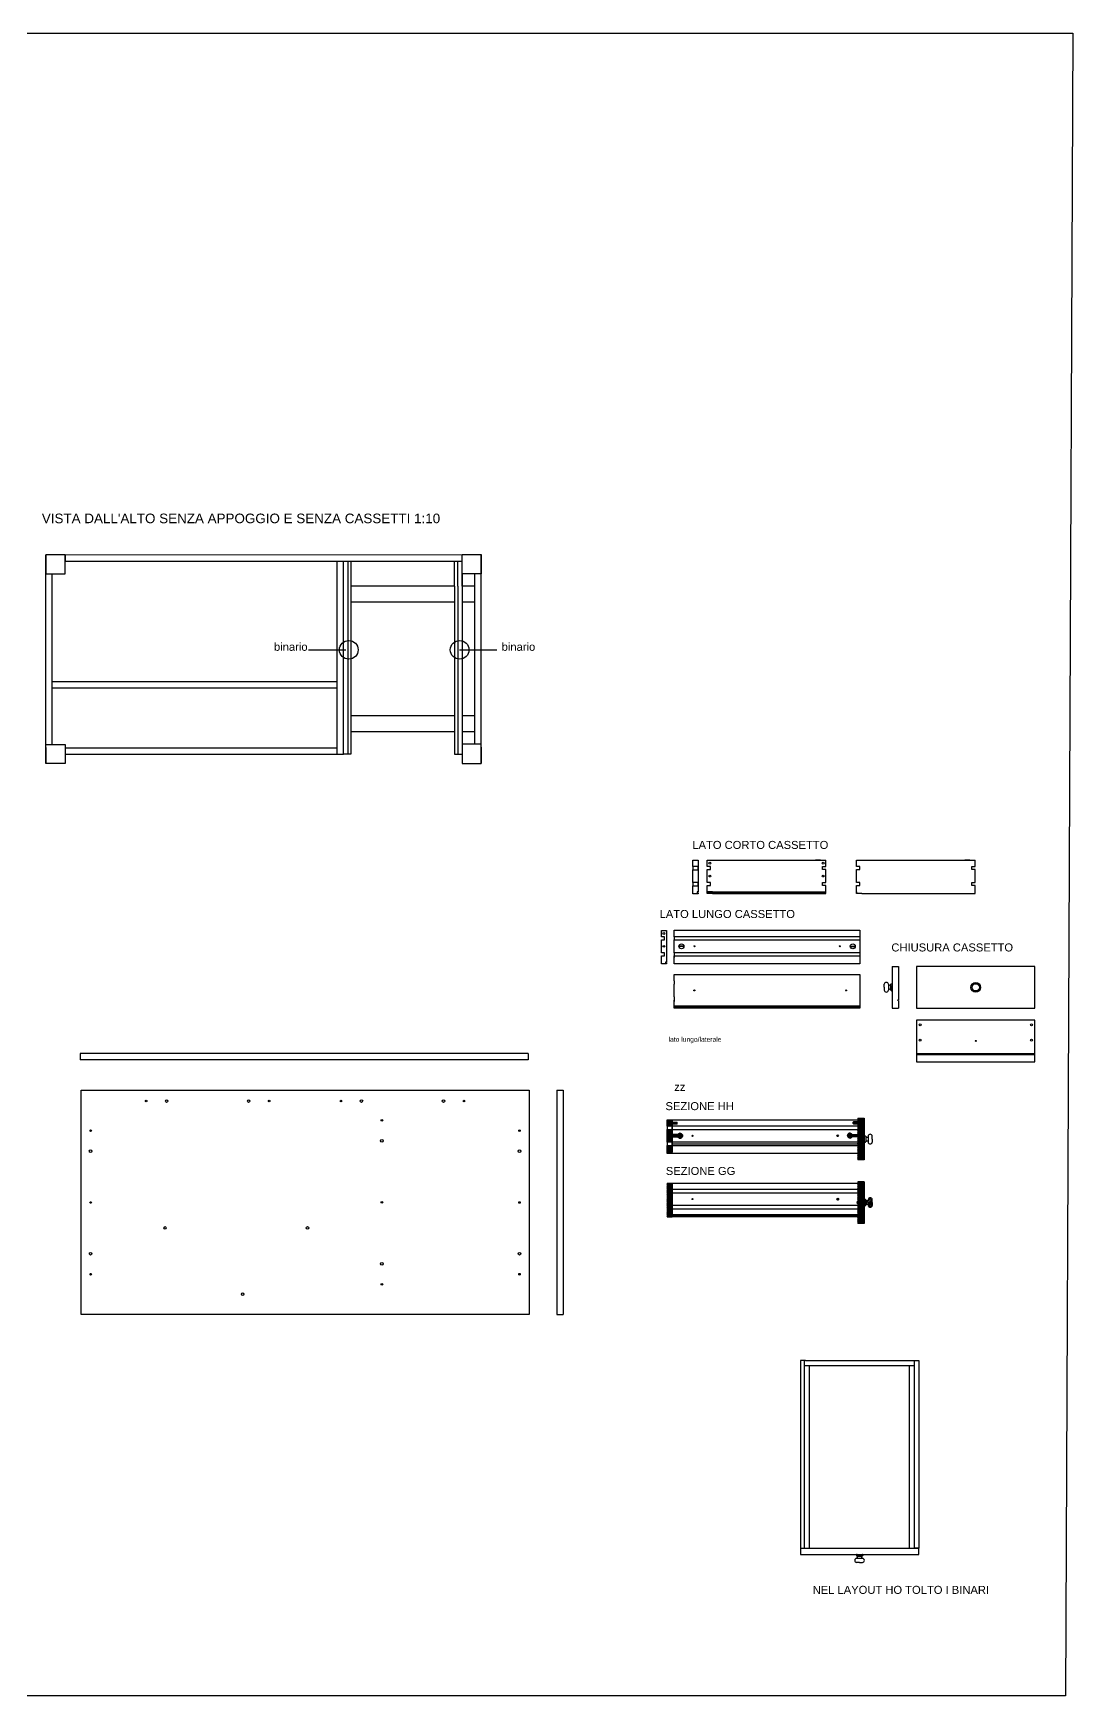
# Model space of a CAD drawing. Header units: millimetres. Extents: x -69 to 1786, y -423 to 412.
# Drawn here: x 1462 to 1786, y -282 to 237 of the extents above; entities that cross this region are included whole.
import ezdxf

# ---------------------------------------------------------------- set-up
doc = ezdxf.new("R2010")
doc.units = ezdxf.units.MM
doc.header["$LTSCALE"] = 0.5
for name, color, linetype in [('ALTRE LINEE', 70, 'Continuous'), ('G-ANNO-GEOMETRY', 2, 'Continuous'), ('G-ANNO-SYSTEM', 7, 'Continuous'), ('PDF _Geometria', 7, 'Continuous'), ('viti', 240, 'Continuous')]:
    doc.layers.add(name, color=color, linetype=linetype)
doc.layers.add('LINEE SEZIONE', color=129, linetype='Continuous', plot=False)
doc.styles.add('PDF Arial', font='arial.ttf')
doc.styles.get("Standard").update_dxf_attribs({"font": 'arial.ttf'})
pattern_1 = [(45, (1084.92802, 15.1615), (-0.12796865, 0.12796865), [])]

msp = doc.modelspace()

# ---------------------------------------------------------------- hatches: boundary and pattern name
at = {"layer": 'ALTRE LINEE'}
h = msp.add_hatch(dxfattribs=at)
h.set_pattern_fill('ANSI31', color=256, scale=0.057)
h.set_pattern_definition(pattern_1)
h.paths.add_polyline_path([(1661.26, -103.78), (1659.87, -103.78), (1659.76, -103.69), (1659.76, -103.27), (1659.87, -103.18), (1661.26, -103.18), (1661.26, -102.48), (1659.65, -102.48), (1659.65, -104.48), (1661.26, -104.48)])
h = msp.add_hatch(dxfattribs=at)
h.set_pattern_fill('ANSI31', color=256, scale=0.1, angle=184)
h.set_pattern_definition([(229, (1084.60442, 15.20105), (0.23962029, -0.20829874), [])])
edge = h.paths.add_edge_path()
edge.add_line((1721.26, -101.99), (1719.26, -101.99))
edge.add_line((1719.26, -101.99), (1719.26, -103.14))
edge.add_line((1719.26, -103.14), (1720.65, -103.14))
edge.add_line((1720.65, -103.14), (1720.76, -103.23))
edge.add_line((1720.76, -103.23), (1720.76, -103.65))
edge.add_line((1720.76, -103.65), (1720.65, -103.74))
edge.add_line((1720.65, -103.74), (1719.26, -103.74))
edge.add_line((1719.26, -103.74), (1719.26, -107.2))
edge.add_line((1719.26, -107.2), (1719.4, -107.2))
edge.add_line((1719.4, -107.2), (1719.42, -107.11))
edge.add_line((1719.42, -107.11), (1719.47, -107.11))
edge.add_line((1719.47, -107.11), (1719.47, -107.2))
edge.add_line((1719.47, -107.2), (1719.56, -107.2))
edge.add_line((1719.56, -107.2), (1719.58, -107.11))
edge.add_line((1719.58, -107.11), (1719.63, -107.11))
edge.add_line((1719.63, -107.11), (1719.63, -107.2))
edge.add_line((1719.63, -107.2), (1719.7, -107.2))
edge.add_line((1719.7, -107.2), (1719.72, -107.11))
edge.add_line((1719.72, -107.11), (1719.77, -107.11))
edge.add_line((1719.77, -107.11), (1719.77, -107.2))
edge.add_line((1719.77, -107.2), (1719.84, -107.2))
edge.add_line((1719.84, -107.2), (1719.87, -107.11))
edge.add_line((1719.87, -107.11), (1719.92, -107.11))
edge.add_line((1719.92, -107.11), (1719.92, -107.2))
edge.add_line((1719.92, -107.2), (1719.98, -107.2))
edge.add_line((1719.98, -107.2), (1720.01, -107.11))
edge.add_line((1720.01, -107.11), (1720.06, -107.11))
edge.add_line((1720.06, -107.11), (1720.06, -107.2))
edge.add_line((1720.06, -107.2), (1720.11, -107.2))
edge.add_arc((1719.91, -107.4), 0.285, -46.2996, 46.2996, ccw=False)
edge.add_line((1720.11, -107.61), (1719.93, -107.61))
edge.add_line((1719.93, -107.61), (1719.91, -107.69))
edge.add_line((1719.91, -107.69), (1719.86, -107.69))
edge.add_line((1719.86, -107.69), (1719.86, -107.61))
edge.add_line((1719.86, -107.61), (1719.79, -107.61))
edge.add_line((1719.79, -107.61), (1719.77, -107.69))
edge.add_line((1719.77, -107.69), (1719.72, -107.69))
edge.add_line((1719.72, -107.69), (1719.72, -107.61))
edge.add_line((1719.72, -107.61), (1719.65, -107.61))
edge.add_line((1719.65, -107.61), (1719.63, -107.69))
edge.add_line((1719.63, -107.69), (1719.58, -107.69))
edge.add_line((1719.58, -107.69), (1719.58, -107.61))
edge.add_line((1719.58, -107.61), (1719.51, -107.61))
edge.add_line((1719.51, -107.61), (1719.48, -107.69))
edge.add_line((1719.48, -107.69), (1719.43, -107.69))
edge.add_line((1719.43, -107.69), (1719.43, -107.61))
edge.add_line((1719.43, -107.61), (1719.35, -107.61))
edge.add_line((1719.35, -107.61), (1719.32, -107.69))
edge.add_line((1719.32, -107.69), (1719.26, -107.69))
edge.add_line((1719.26, -107.69), (1719.26, -112.39))
edge.add_line((1719.26, -112.39), (1719.56, -112.39))
edge.add_line((1719.56, -112.39), (1719.56, -112.64))
edge.add_line((1719.56, -112.64), (1719.26, -112.64))
edge.add_line((1719.26, -112.64), (1719.26, -112.94))
edge.add_line((1719.26, -112.94), (1719.26, -114.99))
edge.add_line((1719.26, -114.99), (1721.26, -114.99))
edge.add_line((1721.26, -114.99), (1721.26, -101.99))
h = msp.add_hatch(dxfattribs=at)
h.set_pattern_fill('ANSI31', color=256, scale=0.057)
h.set_pattern_definition(pattern_1)
h.paths.add_polyline_path([(1661.26, -105.48), (1659.65, -105.48), (1659.65, -109.48), (1661.26, -109.48), (1661.26, -107.65), (1661.24, -107.65), (1661.25, -107.68), (1661.25, -107.73), (1661.2, -107.73), (1661.18, -107.65), (1661.08, -107.65), (1661.09, -107.68), (1661.09, -107.73), (1661.04, -107.73), (1661.02, -107.65), (1660.94, -107.65), (1660.95, -107.68), (1660.95, -107.73), (1660.9, -107.73), (1660.87, -107.65), (1660.8, -107.65), (1660.81, -107.68), (1660.81, -107.73), (1660.76, -107.73), (1660.73, -107.65), (1660.65, -107.65), (1660.66, -107.68), (1660.66, -107.73), (1660.61, -107.73), (1660.59, -107.65), (1660.42, -107.65, -0.427564), (1660.42, -107.24), (1660.48, -107.24), (1660.47, -107.2), (1660.47, -107.15), (1660.52, -107.15), (1660.54, -107.24), (1660.62, -107.24), (1660.61, -107.2), (1660.61, -107.15), (1660.66, -107.15), (1660.68, -107.24), (1660.76, -107.24), (1660.75, -107.2), (1660.75, -107.15), (1660.8, -107.15), (1660.82, -107.24), (1660.9, -107.24), (1660.89, -107.2), (1660.89, -107.15), (1660.94, -107.15), (1660.97, -107.24), (1661.06, -107.24), (1661.05, -107.2), (1661.05, -107.15), (1661.1, -107.15), (1661.13, -107.24), (1661.26, -107.24)])
h.paths.add_polyline_path([(1661.26, -110.48), (1659.65, -110.48), (1659.65, -112.98), (1661.26, -112.98), (1661.26, -112.68), (1660.96, -112.68), (1660.96, -112.43), (1661.26, -112.43)])
h = msp.add_hatch(dxfattribs=at)
h.set_pattern_fill('ANSI31', color=256, scale=0.084, angle=184)
h.set_pattern_definition([(229, (1084.92802, 15.1615), (0.20128105, -0.17497094), [])])
h.paths.add_polyline_path([(1661.25, -122.26), (1659.65, -122.26), (1659.65, -132.76), (1661.25, -132.76)])
h = msp.add_hatch(dxfattribs=at)
h.set_pattern_fill('ANSI31', color=256, scale=0.084, angle=184)
h.set_pattern_definition([(229, (1084.62442, 15.1615), (0.20128105, -0.17497094), [])])
h.paths.add_polyline_path([(1721.28, -121.82), (1719.28, -121.82), (1719.28, -128.13), (1719.32, -128.17), (1719.34, -128.12), (1719.39, -128.17), (1719.41, -128.12), (1719.46, -128.17), (1719.48, -128.12), (1719.53, -128.17), (1719.55, -128.12), (1719.6, -128.17), (1719.62, -128.12), (1719.67, -128.17), (1719.69, -128.12), (1719.74, -128.17), (1719.76, -128.12), (1719.81, -128.17), (1719.83, -128.12), (1719.88, -128.17), (1719.9, -128.12), (1719.95, -128.17), (1719.97, -128.12), (1720.02, -128.17), (1720.04, -128.12), (1720.09, -128.17), (1720.11, -128.12), (1720.16, -128.17), (1720.18, -128.12), (1720.23, -128.17), (1720.25, -128.12), (1720.3, -128.17), (1720.32, -128.12), (1720.37, -128.17), (1720.39, -128.12), (1720.44, -128.17), (1720.46, -128.12), (1720.51, -128.17), (1720.53, -128.12), (1720.58, -128.17), (1720.6, -128.12), (1720.65, -128.17), (1720.67, -128.12), (1720.72, -128.17), (1720.74, -128.12), (1720.79, -128.17), (1720.81, -128.13), (1720.86, -128.18), (1720.88, -128.13), (1720.93, -128.18), (1720.95, -128.13), (1721, -128.18), (1721.02, -128.13), (1721.07, -128.18), (1721.09, -128.13), (1721.14, -128.18), (1721.16, -128.13), (1721.21, -128.18), (1721.23, -128.13), (1721.28, -128.18), (1721.28, -128.17)])
h.paths.add_polyline_path([(1721.28, -128.53), (1721.23, -128.48), (1721.21, -128.53), (1721.16, -128.48), (1721.14, -128.53), (1721.09, -128.48), (1721.07, -128.53), (1721.02, -128.48), (1721, -128.53), (1720.95, -128.48), (1720.93, -128.53), (1720.88, -128.48), (1720.86, -128.53), (1720.81, -128.48), (1720.79, -128.52), (1720.74, -128.47), (1720.72, -128.52), (1720.67, -128.47), (1720.65, -128.52), (1720.6, -128.47), (1720.58, -128.52), (1720.53, -128.47), (1720.51, -128.52), (1720.46, -128.47), (1720.44, -128.52), (1720.39, -128.47), (1720.37, -128.52), (1720.32, -128.47), (1720.3, -128.52), (1720.25, -128.47), (1720.23, -128.52), (1720.18, -128.47), (1720.16, -128.52), (1720.11, -128.47), (1720.09, -128.52), (1720.04, -128.47), (1720.02, -128.52), (1719.97, -128.47), (1719.95, -128.52), (1719.9, -128.47), (1719.88, -128.52), (1719.83, -128.47), (1719.81, -128.52), (1719.76, -128.47), (1719.74, -128.52), (1719.69, -128.47), (1719.67, -128.52), (1719.62, -128.47), (1719.6, -128.52), (1719.55, -128.47), (1719.53, -128.52), (1719.48, -128.47), (1719.46, -128.52), (1719.41, -128.47), (1719.39, -128.52), (1719.34, -128.47), (1719.32, -128.52), (1719.28, -128.48), (1719.28, -132.16), (1719.58, -132.16), (1719.58, -132.46), (1719.28, -132.46), (1719.28, -132.76), (1719.28, -134.82), (1721.28, -134.82)])
h = msp.add_hatch(dxfattribs=at)
h.set_pattern_fill('ANSI31', color=256, scale=0.12, angle=184)
h.set_pattern_definition([(229, (1084.62442, 15.1615), (0.28754435, -0.2499585), [])])
h.paths.add_polyline_path([(1723.78, -127.38, 0.866667), (1722.48, -127.38), (1722.48, -127.7), (1722.4, -127.7, -0.131767), (1721.87, -127.57, -0.18996), (1721.77, -127.45, 0.32497), (1721.58, -127.32), (1721.48, -127.32, 0.414214), (1721.28, -127.52), (1721.28, -128.17), (1721.3, -128.13), (1721.35, -128.18), (1721.37, -128.13), (1721.42, -128.18), (1721.44, -128.13), (1721.49, -128.18), (1721.51, -128.13), (1721.56, -128.18), (1721.58, -128.13), (1721.63, -128.18), (1721.66, -128.18, -0.414214), (1721.68, -128.21), (1721.68, -128.46, -0.414214), (1721.66, -128.48), (1721.65, -128.48), (1721.63, -128.53), (1721.58, -128.48), (1721.56, -128.53), (1721.51, -128.48), (1721.49, -128.53), (1721.44, -128.48), (1721.42, -128.53), (1721.37, -128.48), (1721.35, -128.53), (1721.3, -128.48), (1721.28, -128.54), (1721.28, -129.12, 0.414214), (1721.48, -129.32), (1721.58, -129.32, 0.32497), (1721.77, -129.18, -0.18996), (1721.87, -129.06, -0.131767), (1722.4, -128.93), (1722.48, -128.93), (1722.48, -129.25, 0.866667), (1723.78, -129.25), (1723.78, -128.32)])
at = {"layer": 'viti'}
h = msp.add_hatch(dxfattribs=at)
h.set_pattern_fill('ANSI31', color=256, scale=0.0084, angle=180)
h.set_pattern_definition([(225, (2295.919754, -230.073093), (0.0188585379, -0.0188585379), [])])
h.paths.add_polyline_path([(1664.47, -107.45, 0.294676), (1664.02, -106.76), (1663.92, -106.98, -0.085849), (1664.04, -107.27), (1664.07, -107.27), (1664.07, -107.16), (1664.3, -107.16), (1664.3, -107.75), (1664.07, -107.75), (1664.07, -107.64), (1664.04, -107.64, -0.084542), (1663.92, -107.93, -0.094878), (1663.37, -107.91), (1663.37, -108.13, 0.559973)])
h = msp.add_hatch(dxfattribs=at)
h.set_pattern_fill('ANSI31', color=256, scale=0.0084)
h.set_pattern_definition([(45, (1084.60442, 15.201046), (-0.0188585379, 0.0188585379), [])])
h.paths.add_polyline_path([(1716.06, -107.42, 0.294676), (1716.5, -108.11), (1716.6, -107.9, -0.085849), (1716.49, -107.6), (1716.45, -107.6), (1716.45, -107.71), (1716.23, -107.71), (1716.23, -107.12), (1716.45, -107.12), (1716.45, -107.24), (1716.49, -107.24, -0.084542), (1716.6, -106.94, -0.094878), (1717.16, -106.96), (1717.16, -106.74, 0.559973)])

# ---------------------------------------------------------------- linework, layer by layer
at = {"layer": 'ALTRE LINEE'}
for p, q in [((1465.59, 69.06), (1465.59, 74.09)), ((1471.59, 74.09), (1595.59, 74.14)), ((1601.59, 69.11), (1601.59, 74.14)), ((1465.59, 13.77), (1465.59, 69.06)), ((1467.59, 14.84), (1467.59, 68.09)), ((1471.59, 72.09), (1595.59, 72.09)), ((1556.59, 11.77), (1556.59, 72.09)), ((1558.59, 11.77), (1558.59, 72.09)), ((1559.89, 72.09), (1559.89, 64.3)), ((1560.89, 72.09), (1560.89, 64.3)), ((1593.29, 64.3), (1593.29, 72.09)), ((1594.29, 64.3), (1594.29, 72.09)), ((1595.59, 68.14), (1595.59, 14.89)), ((1595.59, 64.3), (1595.59, 68.14)), ((1599.59, 14.89), (1599.59, 68.14)), ((1601.59, 13.82), (1601.59, 69.11)), ((1559.89, 64.3), (1559.89, 18.73)), ((1593.29, 64.3), (1560.89, 64.3)), ((1560.89, 64.3), (1560.89, 18.73)), ((1593.29, 64.3), (1593.29, 18.73)), ((1594.29, 64.3), (1594.29, 18.73)), ((1599.59, 64.3), (1595.59, 64.3)), ((1593.29, 59.3), (1560.89, 59.3)), ((1595.59, 59.3), (1595.59, 23.73)), ((1599.59, 59.3), (1595.59, 59.3)), ((1547.64, 44.38), (1559.24, 44.38)), ((1594.85, 44.38), (1606.45, 44.38)), ((1467.59, 34.46), (1556.59, 34.46)), ((1467.59, 32.46), (1556.59, 32.46)), ((1593.29, 23.73), (1560.89, 23.73)), ((1599.59, 23.73), (1595.59, 23.73)), ((1559.89, 18.73), (1559.89, 11.77)), ((1593.29, 18.73), (1560.89, 18.73)), ((1560.89, 18.73), (1560.89, 11.77)), ((1593.29, 18.73), (1593.29, 11.77)), ((1594.29, 18.73), (1594.29, 11.77)), ((1595.59, 18.73), (1595.59, 14.89)), ((1599.59, 18.73), (1595.59, 18.73)), ((1465.59, 13.87), (1465.59, 8.84)), ((1471.59, 13.77), (1556.59, 13.77)), ((1471.59, 11.77), (1556.59, 11.77)), ((1556.59, 11.77), (1558.59, 11.77)), ((1560.89, 11.77), (1558.59, 11.77)), ((1593.29, 11.77), (1595.59, 11.77)), ((1601.59, 13.92), (1601.59, 8.89)), ((1667.73, -23.33), (1667.73, -24.33)), ((1672.22, -21.31), (1673.83, -21.31)), ((1672.22, -23.31), (1672.22, -21.31)), ((1673.22, -23.31), (1672.22, -23.31)), ((1672.22, -28.31), (1672.22, -24.31)), ((1672.22, -24.31), (1673.22, -24.31)), ((1673.22, -24.31), (1673.22, -23.31)), ((1673.83, -21.31), (1709.22, -21.31)), ((1707.62, -21.31), (1706.01, -21.31)), ((1708.22, -24.31), (1708.22, -23.31)), ((1708.22, -23.31), (1709.22, -23.31)), ((1709.22, -24.31), (1708.22, -24.31)), ((1709.22, -23.31), (1709.22, -21.31)), ((1709.22, -28.31), (1709.22, -24.31)), ((1718.88, -21.31), (1720.49, -21.31)), ((1718.88, -23.31), (1718.88, -21.31)), ((1719.88, -23.31), (1718.88, -23.31)), ((1718.88, -28.31), (1718.88, -24.31)), ((1718.88, -24.31), (1719.88, -24.31)), ((1719.88, -24.31), (1719.88, -23.31)), ((1720.49, -21.31), (1755.88, -21.31)), ((1754.28, -21.31), (1752.67, -21.31)), ((1754.88, -24.31), (1754.88, -23.31)), ((1754.88, -23.31), (1755.88, -23.31)), ((1755.88, -24.31), (1754.88, -24.31)), ((1755.88, -23.31), (1755.88, -21.31)), ((1755.88, -28.31), (1755.88, -24.31)), ((1667.73, -28.33), (1667.73, -29.33)), ((1673.22, -28.31), (1672.22, -28.31)), ((1672.22, -31.81), (1672.22, -29.31)), ((1672.22, -29.31), (1673.22, -29.31)), ((1673.22, -29.31), (1673.22, -28.31)), ((1708.22, -29.31), (1708.22, -28.31)), ((1708.22, -28.31), (1709.22, -28.31)), ((1709.22, -29.31), (1708.22, -29.31)), ((1709.22, -31.81), (1709.22, -29.31)), ((1719.88, -28.31), (1718.88, -28.31)), ((1718.88, -31.81), (1718.88, -29.31)), ((1718.88, -29.31), (1719.88, -29.31)), ((1719.88, -29.31), (1719.88, -28.31)), ((1754.88, -29.31), (1754.88, -28.31)), ((1754.88, -28.31), (1755.88, -28.31)), ((1755.88, -29.31), (1754.88, -29.31)), ((1755.88, -31.81), (1755.88, -29.31)), ((1673.83, -31.27), (1672.22, -31.27)), ((1672.22, -31.27), (1672.22, -31.51)), ((1672.22, -31.51), (1673.83, -31.51)), ((1673.83, -31.81), (1672.22, -31.81)), ((1673.83, -31.27), (1706.01, -31.27)), ((1673.83, -31.51), (1706.01, -31.51)), ((1673.83, -31.81), (1706.01, -31.81)), ((1706.01, -31.27), (1709.22, -31.27)), ((1709.22, -31.51), (1706.01, -31.51)), ((1706.01, -31.81), (1709.22, -31.81)), ((1718.88, -31.27), (1718.88, -31.51)), ((1720.49, -31.81), (1718.88, -31.81)), ((1720.49, -31.81), (1755.88, -31.81)), ((1752.67, -31.81), (1754.28, -31.81)), ((1661.91, -43.25), (1663.52, -43.25)), ((1661.91, -45.25), (1661.91, -43.25)), ((1661.91, -43.25), (1719.91, -43.25)), ((1719.91, -45.25), (1661.91, -45.25)), ((1661.91, -45.25), (1661.91, -46.25)), ((1661.91, -50.25), (1661.91, -46.25)), ((1661.91, -46.25), (1719.91, -46.25)), ((1719.91, -43.25), (1719.91, -53.75)), ((1719.91, -50.25), (1661.91, -50.25)), ((1661.91, -50.25), (1661.91, -51.73)), ((1661.91, -53.75), (1661.91, -51.25)), ((1661.91, -51.25), (1719.91, -51.25)), ((1661.88, -57.05), (1663.49, -57.05)), ((1661.88, -59.05), (1661.88, -57.05)), ((1661.88, -57.05), (1719.91, -57.05)), ((1663.52, -53.75), (1661.91, -53.75)), ((1719.91, -53.75), (1663.52, -53.75)), ((1719.91, -57.05), (1719.91, -67.55)), ((1730.01, -54.54), (1730.01, -67.54)), ((1730.01, -54.54), (1732.01, -54.54)), ((1732.01, -54.54), (1732.01, -64.94)), ((1737.6, -54.58), (1737.6, -67.58)), ((1774.6, -67.58), (1774.6, -54.58)), ((1661.88, -59.05), (1661.88, -60.05)), ((1661.88, -64.05), (1661.88, -60.05)), ((1727.51, -61.04), (1727.51, -60.11)), ((1727.51, -61.04), (1727.51, -61.98)), ((1728.81, -60.11), (1728.81, -61.98)), ((1728.93, -60.43), (1728.81, -60.43)), ((1728.93, -61.66), (1728.81, -61.66)), ((1729.51, -60.24), (1729.51, -61.84)), ((1729.81, -60.04), (1729.71, -60.04)), ((1729.81, -62.04), (1729.71, -62.04)), ((1730.01, -62.48), (1730.01, -60.48)), ((1661.88, -64.05), (1661.88, -65.53)), ((1661.88, -67.55), (1661.88, -65.05)), ((1719.91, -66.95), (1661.88, -66.95)), ((1719.91, -67.25), (1661.88, -67.25)), ((1731.71, -65.24), (1731.71, -64.94)), ((1731.71, -64.94), (1732.01, -64.94)), ((1732.01, -65.24), (1731.71, -65.24)), ((1732.01, -65.24), (1732.01, -67.54)), ((1719.91, -67.55), (1661.88, -67.55)), ((1730.01, -67.54), (1732.01, -67.54)), ((1737.6, -71.33), (1737.6, -84.33)), ((1774.6, -84.33), (1774.6, -71.33)), ((1616.3, -81.7), (1476.3, -81.7)), ((1476.3, -81.7), (1476.3, -83.7)), ((1616.3, -81.7), (1616.3, -83.7)), ((1737.6, -81.73), (1774.6, -81.73)), ((1737.6, -82.03), (1774.6, -82.03)), ((1616.3, -83.7), (1476.3, -83.7)), ((1476.55, -93.25), (1616.55, -93.25)), ((1476.55, -163.25), (1476.55, -93.25)), ((1616.55, -93.25), (1616.55, -163.25)), ((1625.23, -93.25), (1625.23, -163.25)), ((1625.23, -93.25), (1627.23, -93.25)), ((1627.23, -93.25), (1627.23, -163.25)), ((1661.26, -102.48), (1719.26, -102.48)), ((1719.26, -101.99), (1719.26, -103.14)), ((1719.26, -101.99), (1721.26, -101.99)), ((1719.26, -103.74), (1719.26, -112.94)), ((1721.26, -101.99), (1721.26, -114.99)), ((1659.65, -104.48), (1659.65, -105.48)), ((1719.26, -104.48), (1661.26, -104.48)), ((1661.26, -109.48), (1661.26, -105.48)), ((1661.26, -105.48), (1719.26, -105.48)), ((1661.26, -105.48), (1719.26, -105.48)), ((1721.26, -109.93), (1721.26, -107.93)), ((1721.26, -108.71), (1721.26, -108.71)), ((1721.46, -107.49), (1721.56, -107.49)), ((1721.76, -107.69), (1721.76, -109.29)), ((1722.35, -107.88), (1722.46, -107.88)), ((1722.46, -107.56), (1722.46, -109.43)), ((1723.76, -108.49), (1723.76, -107.56)), ((1723.76, -108.49), (1723.76, -109.43)), ((1659.65, -109.48), (1659.65, -110.48)), ((1719.26, -109.48), (1661.26, -109.48)), ((1661.26, -109.48), (1661.26, -110.96)), ((1661.26, -109.98), (1719.26, -109.98)), ((1661.26, -112.98), (1661.26, -110.48)), ((1661.26, -110.48), (1719.26, -110.48)), ((1662.87, -112.98), (1661.26, -112.98)), ((1719.26, -112.98), (1662.87, -112.98)), ((1719.56, -112.34), (1719.26, -112.34)), ((1719.26, -112.64), (1719.56, -112.64)), ((1719.26, -112.69), (1719.26, -114.99)), ((1719.56, -112.64), (1719.56, -112.34)), ((1721.46, -109.49), (1721.56, -109.49)), ((1722.35, -109.11), (1722.46, -109.11)), ((1721.26, -114.99), (1719.26, -114.99)), ((1659.65, -122.26), (1719.28, -122.26)), ((1659.65, -122.26), (1659.65, -132.76)), ((1661.25, -122.26), (1661.25, -132.76)), ((1719.28, -124.26), (1661.26, -124.26)), ((1719.28, -121.82), (1719.28, -134.82)), ((1721.28, -121.82), (1719.28, -121.82)), ((1721.28, -121.82), (1721.28, -128.17)), ((1661.26, -125.26), (1719.28, -125.26)), ((1719.28, -129.26), (1661.26, -129.26)), ((1721.28, -128.17), (1721.28, -127.75)), ((1721.28, -129.75), (1721.28, -128.53)), ((1721.28, -128.53), (1721.28, -134.82)), ((1721.48, -127.32), (1721.58, -127.32)), ((1721.48, -129.32), (1721.58, -129.32)), ((1722.37, -127.7), (1722.48, -127.7)), ((1722.37, -128.93), (1722.48, -128.93)), ((1722.48, -127.38), (1722.48, -127.7)), ((1722.48, -128.93), (1722.48, -129.25)), ((1723.78, -128.32), (1723.78, -127.38)), ((1723.78, -128.32), (1723.78, -129.25)), ((1659.65, -132.76), (1661.25, -132.76)), ((1719.58, -132.16), (1661.25, -132.16)), ((1719.58, -132.46), (1661.25, -132.46)), ((1719.28, -132.76), (1661.25, -132.76)), ((1661.26, -130.26), (1719.28, -130.26)), ((1719.28, -132.16), (1719.58, -132.16)), ((1721.28, -134.82), (1719.28, -134.82)), ((1719.58, -132.16), (1719.58, -132.46)), ((1616.55, -163.25), (1476.55, -163.25)), ((1625.23, -163.25), (1627.23, -163.25)), ((1702.9, -177.67), (1701.3, -177.67)), ((1701.3, -177.67), (1701.3, -236.28)), ((1702.6, -236.28), (1702.6, -177.67)), ((1702.6, -179.27), (1737, -179.27)), ((1702.9, -177.67), (1736.7, -177.67)), ((1704.2, -236.28), (1704.2, -179.27)), ((1735.4, -236.28), (1735.4, -179.27)), ((1736.7, -177.67), (1738.3, -177.67)), ((1737, -236.28), (1737, -177.67)), ((1738.3, -177.67), (1738.3, -236.28)), ((1701.3, -236.28), (1701.3, -238.28)), ((1701.3, -236.28), (1738.3, -236.28)), ((1701.3, -238.28), (1738.3, -238.28)), ((1718.8, -238.48), (1718.8, -238.58)), ((1720.8, -238.53), (1718.8, -238.53)), ((1719, -238.78), (1720.6, -238.78)), ((1720.8, -238.58), (1720.8, -238.48)), ((1720.8, -238.48), (1720.8, -238.58)), ((1738.3, -236.28), (1737, -236.28)), ((1738.3, -238.28), (1738.3, -236.28)), ((1718.86, -239.48), (1720.74, -239.48)), ((1719.8, -240.78), (1718.86, -240.78)), ((1719.19, -239.36), (1719.19, -239.48)), ((1719.8, -240.78), (1720.74, -240.78)), ((1720.42, -239.36), (1720.42, -239.48))]:
    msp.add_line(p, q, dxfattribs=at)
for points in [[(1465.59, 68.09), (1471.59, 68.09), (1471.59, 74.09), (1465.59, 74.09), (1465.59, 68.09)], [(1601.59, 68.14), (1595.59, 68.14), (1595.59, 74.14), (1601.59, 74.14), (1601.59, 68.14)], [(1465.59, 14.84), (1471.59, 14.84), (1471.59, 8.84), (1465.59, 8.84), (1465.59, 14.84)], [(1601.59, 14.89), (1595.59, 14.89), (1595.59, 8.89), (1601.59, 8.89), (1601.59, 14.89)], [(1667.73, -21.33), (1669.34, -21.33), (1669.34, -31.29), (1669.04, -31.29), (1669.04, -31.53), (1669.34, -31.53), (1669.34, -31.83), (1667.73, -31.83), (1667.73, -29.33), (1669.34, -29.33), (1669.34, -28.33), (1667.73, -28.33), (1667.73, -24.33), (1669.34, -24.33), (1669.34, -23.33), (1667.73, -23.33), (1667.73, -21.33)], [(1657.87, -43.27), (1659.48, -43.27), (1659.48, -53.22), (1659.18, -53.22), (1659.18, -53.47), (1659.48, -53.47), (1659.48, -53.77), (1657.87, -53.77), (1657.87, -51.27), (1658.87, -51.27), (1658.87, -50.27), (1657.87, -50.27), (1657.87, -46.27), (1658.87, -46.27), (1658.87, -45.27), (1657.87, -45.27), (1657.87, -43.27)], [(1774.6, -54.58), (1737.6, -54.58)], [(1737.6, -67.58), (1774.6, -67.58)], [(1774.6, -71.33), (1737.6, -71.33)], [(1737.6, -84.33), (1774.6, -84.33)], [(1659.65, -102.48), (1661.26, -102.48), (1661.26, -103.18)], [(1661.26, -103.78), (1661.26, -112.43), (1660.96, -112.43), (1660.96, -112.68), (1661.26, -112.68), (1661.26, -112.98), (1659.65, -112.98), (1659.65, -110.48), (1661.26, -110.48), (1661.26, -109.48), (1659.65, -109.48), (1659.65, -105.48), (1661.26, -105.48), (1661.26, -104.48), (1659.65, -104.48), (1659.65, -102.48)]]:
    msp.add_lwpolyline(points, dxfattribs=at)
for centre, radius in [((1560.21, 44.38), 2.91), ((1594.85, 44.38), 2.91), ((1673.03, -22.31), 0.3), ((1708.42, -22.31), 0.3), ((1673.03, -26.31), 0.289), ((1708.42, -26.31), 0.289), ((1658.67, -44.29), 0.3), ((1658.67, -48.27), 0.289), ((1668.21, -48.25), 0.161), ((1713.61, -48.25), 0.161), ((1668.18, -62.05), 0.161), ((1715.58, -62.05), 0.161), ((1756.1, -61.08), 1.5), ((1756.1, -61.08), 1.14), ((1667.56, -107.48), 0.161), ((1712.96, -107.44), 0.284)]:
    msp.add_circle(centre, radius, dxfattribs=at)
for centre, radius, start, end in [((1728.16, -60.2), 0.657, 8.1712, 171.8288), ((1728.16, -61.89), 0.657, 188.1712, 351.8288), ((1728.91, -59.36), 1.07, 268.9617, 298.9875), ((1728.91, -62.73), 1.07, 61.0125, 91.0383), ((1729.33, -60.12), 0.2, 298.9875, 342.0104), ((1729.33, -61.97), 0.2, 17.9896, 61.0125), ((1729.71, -60.24), 0.2, 90, 180), ((1729.71, -61.84), 0.2, 180, 270), ((1729.81, -60.24), 0.2, 0, 90), ((1729.81, -61.84), 0.2, 270, 0), ((1721.46, -107.69), 0.2, 90, 180), ((1721.56, -107.69), 0.2, 0, 90), ((1721.94, -107.57), 0.2, 197.9896, 241.0125), ((1722.36, -106.81), 1.07, 241.0125, 271.0383), ((1723.11, -107.65), 0.657, 8.1712, 171.8288), ((1721.46, -109.29), 0.2, 180, 270), ((1721.56, -109.29), 0.2, 270, 0), ((1721.94, -109.42), 0.2, 118.9875, 162.0104), ((1722.36, -110.18), 1.07, 88.9617, 118.9875), ((1723.11, -109.34), 0.657, 188.1712, 351.8288), ((1721.48, -127.52), 0.2, 90, 180), ((1721.48, -129.12), 0.2, 180, 270), ((1721.58, -127.52), 0.2, 17.9896, 90), ((1721.58, -129.12), 0.2, 270, 342.0104), ((1721.96, -127.39), 0.2, 197.9896, 241.0125), ((1721.96, -129.24), 0.2, 118.9875, 162.0104), ((1722.38, -126.63), 1.07, 241.0125, 271.0383), ((1722.38, -130), 1.07, 88.9617, 118.9875), ((1723.13, -127.47), 0.657, 8.1712, 171.8288), ((1723.13, -129.16), 0.657, 188.1712, 351.8288), ((1719, -238.48), 0.2, 90, 180), ((1719, -238.58), 0.2, 180, 270), ((1718.88, -238.96), 0.2, 28.9875, 72.0104), ((1718.12, -239.38), 1.07, 358.9617, 28.9875), ((1721.49, -239.38), 1.07, 151.0125, 181.0383), ((1720.73, -238.96), 0.2, 107.9896, 151.0125), ((1720.6, -238.48), 0.2, 0, 90), ((1720.6, -238.58), 0.2, 270, 0), ((1718.96, -240.13), 0.657, 98.1712, 261.8288), ((1720.64, -240.13), 0.657, 278.1712, 81.8288)]:
    msp.add_arc(centre, radius, start, end, dxfattribs=at)
at = {"layer": 'G-ANNO-GEOMETRY'}
for p, q in [((1661.26, -102.48), (1662.87, -102.48)), ((1661.26, -103.18), (1661.26, -102.48)), ((1661.26, -104.48), (1661.26, -103.78)), ((1719.26, -102.44), (1719.26, -103.14)), ((1661.26, -104.48), (1661.26, -105.48)), ((1661.26, -107.84), (1661.26, -107.07)), ((1716.97, -107.03), (1716.97, -107.8)), ((1717.06, -107.03), (1716.97, -107.03)), ((1716.97, -107.8), (1717.06, -107.8))]:
    msp.add_line(p, q, dxfattribs=at)
at = {"layer": 'G-ANNO-GEOMETRY', "lineweight": -3}
msp.add_lwpolyline([(1229.08, 237.03), (1786.41, 237.03), (1784.16, -282.42), (1226.84, -282.42)], close=True, dxfattribs=at)
at = {"layer": 'G-ANNO-GEOMETRY'}
msp.add_lwpolyline([(1716.46, -107.6), (1716.45, -107.6)], dxfattribs=at)
at = {"layer": 'LINEE SEZIONE'}
msp.add_line((1471.59, 74.09), (1471.59, 72.09), dxfattribs=at)
at = {"layer": 'PDF _Geometria', "color": 5, "lineweight": 25}
for centre, radius in [((1503.31, -96.62), 0.401), ((1528.93, -96.62), 0.4), ((1564.16, -96.62), 0.4), ((1589.79, -96.62), 0.4)]:
    msp.add_circle(centre, radius, dxfattribs=at)
at = {"layer": 'PDF _Geometria', "color": 2, "lineweight": 25}
for centre, radius in [((1570.55, -109.03), 0.401), ((1570.55, -147.46), 0.4)]:
    msp.add_circle(centre, radius, dxfattribs=at)
at = {"layer": 'PDF _Geometria', "color": 30, "lineweight": 25, "true_color": 0xf8991e}
for centre in [(1479.55, -112.28), (1613.55, -112.28), (1479.55, -144.31), (1613.55, -144.31)]:
    msp.add_circle(centre, 0.401, dxfattribs=at)
at = {"layer": 'PDF _Geometria', "color": 4, "lineweight": 25}
for centre in [(1502.8, -136.25), (1547.3, -136.25)]:
    msp.add_circle(centre, 0.4, dxfattribs=at)
at = {"layer": 'PDF _Geometria', "color": 6, "lineweight": 25}
msp.add_circle((1527.05, -156.94), 0.4, dxfattribs=at)
at = {"layer": 'viti'}
for p, q in [((1663.44, -48.25), (1663.61, -48.19)), ((1663.44, -48.25), (1663.61, -48.31)), ((1663.61, -48.19), (1663.61, -48.31)), ((1664.65, -48.19), (1663.65, -48.19)), ((1664.15, -48.19), (1663.65, -48.19)), ((1663.65, -48.19), (1663.65, -48.31)), ((1664.65, -48.31), (1663.65, -48.31)), ((1664.65, -48.19), (1664.65, -48.31)), ((1717.18, -48.19), (1718.18, -48.19)), ((1717.18, -48.19), (1717.18, -48.31)), ((1717.18, -48.31), (1718.18, -48.31)), ((1717.68, -48.19), (1718.18, -48.19)), ((1718.18, -48.19), (1718.18, -48.31)), ((1718.21, -48.19), (1718.21, -48.31)), ((1718.38, -48.25), (1718.21, -48.19)), ((1718.38, -48.25), (1718.21, -48.31)), ((1659.76, -103.27), (1659.87, -103.18)), ((1659.76, -103.69), (1659.76, -103.27)), ((1659.87, -103.78), (1659.76, -103.69)), ((1659.87, -103.18), (1662.66, -103.18)), ((1659.87, -103.18), (1659.87, -103.78)), ((1662.66, -103.78), (1659.87, -103.78)), ((1659.93, -103.27), (1662.6, -103.27)), ((1659.93, -103.37), (1662.59, -103.37)), ((1659.93, -103.48), (1662.59, -103.48)), ((1659.93, -103.58), (1662.59, -103.58)), ((1659.93, -103.69), (1662.59, -103.69)), ((1662.66, -103.18), (1662.66, -103.78)), ((1662.77, -103.27), (1662.66, -103.18)), ((1662.66, -103.78), (1662.77, -103.69)), ((1662.77, -103.69), (1662.77, -103.27)), ((1662.77, -103.48), (1662.77, -103.29)), ((1717.75, -103.23), (1717.87, -103.14)), ((1717.75, -103.65), (1717.75, -103.23)), ((1717.75, -103.44), (1717.75, -103.25)), ((1717.87, -103.74), (1717.75, -103.65)), ((1717.87, -103.14), (1717.87, -103.74)), ((1720.65, -103.14), (1717.87, -103.14)), ((1717.87, -103.74), (1720.65, -103.74)), ((1720.59, -103.23), (1717.93, -103.23)), ((1720.59, -103.33), (1717.93, -103.33)), ((1720.59, -103.44), (1717.93, -103.44)), ((1720.59, -103.54), (1717.93, -103.54)), ((1720.59, -103.65), (1717.93, -103.65)), ((1720.76, -103.23), (1720.65, -103.14)), ((1720.65, -103.14), (1720.65, -103.74)), ((1720.65, -103.74), (1720.76, -103.65)), ((1720.76, -103.65), (1720.76, -103.23)), ((1660.48, -107.24), (1660.59, -107.65)), ((1660.54, -107.24), (1660.65, -107.65)), ((1660.62, -107.24), (1660.73, -107.65)), ((1660.68, -107.24), (1660.8, -107.65)), ((1660.76, -107.24), (1660.87, -107.65)), ((1660.82, -107.24), (1660.94, -107.65)), ((1660.9, -107.24), (1661.02, -107.65)), ((1660.97, -107.24), (1661.08, -107.65)), ((1661.06, -107.24), (1661.18, -107.65)), ((1661.13, -107.24), (1661.24, -107.65)), ((1663.37, -107.91), (1663.37, -108.13)), ((1663.47, -107.84), (1663.47, -107.07)), ((1664.02, -106.76), (1663.92, -106.98)), ((1716.6, -107.9), (1716.5, -108.11)), ((1717.06, -107.8), (1717.06, -107.03)), ((1717.16, -106.74), (1717.16, -106.96)), ((1719.26, -107.2), (1720.11, -107.2)), ((1720.11, -107.61), (1719.26, -107.61)), ((1719.42, -107.11), (1719.27, -107.64)), ((1719.27, -107.64), (1719.27, -107.69)), ((1719.27, -107.69), (1719.32, -107.69)), ((1719.32, -107.69), (1719.47, -107.16)), ((1719.47, -107.11), (1719.42, -107.11)), ((1719.58, -107.11), (1719.43, -107.64)), ((1719.43, -107.64), (1719.43, -107.69)), ((1719.43, -107.69), (1719.48, -107.69)), ((1719.47, -107.11), (1719.47, -107.16)), ((1719.48, -107.69), (1719.63, -107.16)), ((1719.63, -107.11), (1719.58, -107.11)), ((1719.72, -107.11), (1719.58, -107.64)), ((1719.58, -107.64), (1719.58, -107.69)), ((1719.58, -107.69), (1719.63, -107.69)), ((1719.63, -107.11), (1719.63, -107.16)), ((1719.63, -107.69), (1719.77, -107.16)), ((1719.77, -107.11), (1719.72, -107.11)), ((1719.87, -107.11), (1719.72, -107.64)), ((1719.72, -107.64), (1719.72, -107.69)), ((1719.72, -107.69), (1719.77, -107.69)), ((1719.77, -107.11), (1719.77, -107.16)), ((1719.77, -107.69), (1719.92, -107.16)), ((1720.01, -107.11), (1719.86, -107.64)), ((1719.86, -107.64), (1719.86, -107.69)), ((1719.86, -107.69), (1719.91, -107.69)), ((1719.92, -107.11), (1719.87, -107.11)), ((1719.91, -107.69), (1720.06, -107.16)), ((1719.92, -107.11), (1719.92, -107.16)), ((1720.06, -107.11), (1720.01, -107.11)), ((1720.06, -107.11), (1720.06, -107.16)), ((1712.77, -127.2), (1712.77, -127.32)), ((1712.92, -127.2), (1712.77, -127.2)), ((1712.92, -127.32), (1712.77, -127.32)), ((1712.92, -127.2), (1712.92, -127.05)), ((1712.92, -127.05), (1713.04, -127.05)), ((1712.92, -127.47), (1712.92, -127.32)), ((1712.92, -127.47), (1713.04, -127.47)), ((1713.04, -127.2), (1713.04, -127.05)), ((1713.04, -127.2), (1713.19, -127.2)), ((1713.04, -127.47), (1713.04, -127.32)), ((1713.04, -127.32), (1713.19, -127.32)), ((1713.19, -127.2), (1713.19, -127.32)), ((1718.98, -128.29), (1719.13, -128.29)), ((1718.98, -128.35), (1719.13, -128.35)), ((1719.13, -128.29), (1719.13, -128.35)), ((1719.32, -128.17), (1719.28, -128.13)), ((1719.28, -128.48), (1719.32, -128.52)), ((1719.34, -128.12), (1719.32, -128.17)), ((1719.34, -128.47), (1719.32, -128.17)), ((1719.32, -128.52), (1719.34, -128.47)), ((1719.39, -128.17), (1719.34, -128.12)), ((1719.34, -128.47), (1719.39, -128.52)), ((1719.41, -128.12), (1719.39, -128.17)), ((1719.41, -128.47), (1719.39, -128.17)), ((1719.39, -128.52), (1719.41, -128.47)), ((1719.46, -128.17), (1719.41, -128.12)), ((1719.41, -128.47), (1719.46, -128.52)), ((1719.48, -128.12), (1719.46, -128.17)), ((1719.48, -128.47), (1719.46, -128.17)), ((1719.46, -128.52), (1719.48, -128.47)), ((1719.53, -128.17), (1719.48, -128.12)), ((1719.48, -128.47), (1719.53, -128.52)), ((1719.55, -128.12), (1719.53, -128.17)), ((1719.55, -128.47), (1719.53, -128.17)), ((1719.53, -128.52), (1719.55, -128.47)), ((1719.6, -128.17), (1719.55, -128.12)), ((1719.55, -128.47), (1719.6, -128.52)), ((1719.62, -128.12), (1719.6, -128.17)), ((1719.62, -128.47), (1719.6, -128.17)), ((1719.6, -128.52), (1719.62, -128.47)), ((1719.67, -128.17), (1719.62, -128.12)), ((1719.62, -128.47), (1719.67, -128.52)), ((1719.69, -128.12), (1719.67, -128.17)), ((1719.69, -128.47), (1719.67, -128.17)), ((1719.67, -128.52), (1719.69, -128.47)), ((1719.74, -128.17), (1719.69, -128.12)), ((1719.69, -128.47), (1719.74, -128.52)), ((1719.76, -128.12), (1719.74, -128.17)), ((1719.76, -128.47), (1719.74, -128.17)), ((1719.74, -128.52), (1719.76, -128.47)), ((1719.81, -128.17), (1719.76, -128.12)), ((1719.76, -128.47), (1719.81, -128.52)), ((1719.83, -128.12), (1719.81, -128.17)), ((1719.83, -128.47), (1719.81, -128.17)), ((1719.81, -128.52), (1719.83, -128.47)), ((1719.88, -128.17), (1719.83, -128.12)), ((1719.83, -128.47), (1719.88, -128.52)), ((1719.9, -128.12), (1719.88, -128.17)), ((1719.9, -128.47), (1719.88, -128.17)), ((1719.88, -128.52), (1719.9, -128.47)), ((1719.95, -128.17), (1719.9, -128.12)), ((1719.9, -128.47), (1719.95, -128.52)), ((1719.97, -128.12), (1719.95, -128.17)), ((1719.97, -128.47), (1719.95, -128.17)), ((1719.95, -128.52), (1719.97, -128.47)), ((1720.02, -128.17), (1719.97, -128.12)), ((1719.97, -128.47), (1720.02, -128.52)), ((1720.04, -128.12), (1720.02, -128.17)), ((1720.04, -128.47), (1720.02, -128.17)), ((1720.02, -128.52), (1720.04, -128.47)), ((1720.09, -128.17), (1720.04, -128.12)), ((1720.04, -128.47), (1720.09, -128.52)), ((1720.11, -128.12), (1720.09, -128.17)), ((1720.11, -128.47), (1720.09, -128.17)), ((1720.09, -128.52), (1720.11, -128.47)), ((1720.16, -128.17), (1720.11, -128.12)), ((1720.11, -128.47), (1720.16, -128.52)), ((1720.18, -128.12), (1720.16, -128.17)), ((1720.18, -128.47), (1720.16, -128.17)), ((1720.16, -128.52), (1720.18, -128.47)), ((1720.23, -128.17), (1720.18, -128.12)), ((1720.18, -128.47), (1720.23, -128.52)), ((1720.25, -128.12), (1720.23, -128.17)), ((1720.25, -128.47), (1720.23, -128.17)), ((1720.23, -128.52), (1720.25, -128.47)), ((1720.3, -128.17), (1720.25, -128.12)), ((1720.25, -128.47), (1720.3, -128.52)), ((1720.32, -128.12), (1720.3, -128.17)), ((1720.32, -128.47), (1720.3, -128.17)), ((1720.3, -128.52), (1720.32, -128.47)), ((1720.37, -128.17), (1720.32, -128.12)), ((1720.32, -128.47), (1720.37, -128.52)), ((1720.39, -128.12), (1720.37, -128.17)), ((1720.39, -128.47), (1720.37, -128.17)), ((1720.37, -128.52), (1720.39, -128.47)), ((1720.44, -128.17), (1720.39, -128.12)), ((1720.39, -128.47), (1720.44, -128.52)), ((1720.44, -128.17), (1720.46, -128.12)), ((1720.46, -128.47), (1720.44, -128.17)), ((1720.44, -128.52), (1720.46, -128.47)), ((1720.51, -128.17), (1720.46, -128.12)), ((1720.46, -128.47), (1720.51, -128.52)), ((1720.53, -128.12), (1720.51, -128.17)), ((1720.53, -128.47), (1720.51, -128.17)), ((1720.51, -128.52), (1720.53, -128.47)), ((1720.58, -128.17), (1720.53, -128.12)), ((1720.53, -128.47), (1720.58, -128.52)), ((1720.6, -128.12), (1720.58, -128.17)), ((1720.6, -128.47), (1720.58, -128.17)), ((1720.58, -128.52), (1720.6, -128.47)), ((1720.65, -128.17), (1720.6, -128.12)), ((1720.6, -128.47), (1720.65, -128.52)), ((1720.67, -128.12), (1720.65, -128.17)), ((1720.67, -128.47), (1720.65, -128.17)), ((1720.65, -128.52), (1720.67, -128.47)), ((1720.72, -128.17), (1720.67, -128.12)), ((1720.67, -128.47), (1720.72, -128.52)), ((1720.74, -128.12), (1720.72, -128.17)), ((1720.74, -128.47), (1720.72, -128.17)), ((1720.72, -128.52), (1720.74, -128.47)), ((1720.79, -128.17), (1720.74, -128.12)), ((1720.74, -128.47), (1720.79, -128.52)), ((1720.81, -128.13), (1720.79, -128.18)), ((1720.81, -128.47), (1720.79, -128.17)), ((1720.79, -128.52), (1720.81, -128.47)), ((1720.86, -128.18), (1720.81, -128.13)), ((1720.81, -128.48), (1720.86, -128.53)), ((1720.88, -128.13), (1720.86, -128.18)), ((1720.88, -128.48), (1720.86, -128.18)), ((1720.86, -128.53), (1720.88, -128.48)), ((1720.93, -128.18), (1720.88, -128.13)), ((1720.88, -128.48), (1720.93, -128.53)), ((1720.95, -128.13), (1720.93, -128.18)), ((1720.95, -128.48), (1720.93, -128.18)), ((1720.93, -128.53), (1720.95, -128.48)), ((1721, -128.18), (1720.95, -128.13)), ((1720.95, -128.48), (1721, -128.53)), ((1721.02, -128.13), (1721, -128.18)), ((1721.02, -128.48), (1721, -128.18)), ((1721, -128.53), (1721.02, -128.48)), ((1721.07, -128.18), (1721.02, -128.13)), ((1721.02, -128.48), (1721.07, -128.53)), ((1721.09, -128.13), (1721.07, -128.18)), ((1721.09, -128.48), (1721.07, -128.18)), ((1721.07, -128.53), (1721.09, -128.48)), ((1721.14, -128.18), (1721.09, -128.13)), ((1721.09, -128.48), (1721.14, -128.53)), ((1721.16, -128.13), (1721.14, -128.18)), ((1721.16, -128.48), (1721.14, -128.18)), ((1721.14, -128.53), (1721.16, -128.48)), ((1721.21, -128.18), (1721.16, -128.13)), ((1721.16, -128.48), (1721.21, -128.53)), ((1721.23, -128.13), (1721.21, -128.18)), ((1721.23, -128.48), (1721.21, -128.18)), ((1721.21, -128.53), (1721.23, -128.48)), ((1721.28, -128.18), (1721.23, -128.13)), ((1721.23, -128.48), (1721.28, -128.53)), ((1721.28, -128.18), (1721.3, -128.13)), ((1721.3, -128.48), (1721.28, -128.18)), ((1721.28, -128.53), (1721.3, -128.48)), ((1721.35, -128.18), (1721.3, -128.13)), ((1721.3, -128.48), (1721.35, -128.53)), ((1721.37, -128.13), (1721.35, -128.18)), ((1721.37, -128.48), (1721.35, -128.18)), ((1721.35, -128.53), (1721.37, -128.48)), ((1721.42, -128.18), (1721.37, -128.13)), ((1721.37, -128.48), (1721.42, -128.53)), ((1721.44, -128.13), (1721.42, -128.18)), ((1721.44, -128.48), (1721.42, -128.18)), ((1721.42, -128.53), (1721.44, -128.48)), ((1721.49, -128.18), (1721.44, -128.13)), ((1721.44, -128.48), (1721.49, -128.53)), ((1721.51, -128.13), (1721.49, -128.18)), ((1721.51, -128.48), (1721.49, -128.18)), ((1721.49, -128.53), (1721.51, -128.48)), ((1721.56, -128.18), (1721.51, -128.13)), ((1721.51, -128.48), (1721.56, -128.53)), ((1721.58, -128.13), (1721.56, -128.18)), ((1721.58, -128.48), (1721.56, -128.18)), ((1721.56, -128.53), (1721.58, -128.48)), ((1721.63, -128.18), (1721.58, -128.13)), ((1721.58, -128.48), (1721.63, -128.53)), ((1721.63, -128.18), (1721.66, -128.18)), ((1721.65, -128.48), (1721.63, -128.18)), ((1721.63, -128.53), (1721.65, -128.48)), ((1721.66, -128.48), (1721.65, -128.48)), ((1721.68, -128.21), (1721.68, -128.46))]:
    msp.add_line(p, q, dxfattribs=at)
for points in [[(1661.26, -107.24), (1661.13, -107.24), (1661.1, -107.15), (1661.05, -107.15), (1661.05, -107.2), (1661.06, -107.24), (1660.97, -107.24), (1660.94, -107.15), (1660.89, -107.15), (1660.89, -107.2), (1660.9, -107.24), (1660.82, -107.24), (1660.8, -107.15), (1660.75, -107.15), (1660.75, -107.2), (1660.76, -107.24), (1660.68, -107.24), (1660.66, -107.15), (1660.61, -107.15), (1660.61, -107.2), (1660.62, -107.24), (1660.54, -107.24), (1660.52, -107.15), (1660.47, -107.15), (1660.47, -107.2), (1660.48, -107.24), (1660.42, -107.24, 0.427564), (1660.42, -107.65), (1660.59, -107.65, 0)], [(1661.26, -107.07), (1661.32, -107.07), (1661.32, -107.1), (1663.07, -107.1), (1663.47, -107.1), (1663.47, -107.07), (1663.55, -107.07), (1663.55, -107.27), (1664.04, -107.27, 0.085849), (1663.92, -106.98, 0.147415), (1663.07, -107.09), (1663.07, -107.04, -0.74706), (1664.47, -107.45, -0.74706), (1663.07, -107.86), (1663.07, -107.82, 0.147415), (1663.92, -107.93, 0.084542), (1664.04, -107.64), (1663.55, -107.64), (1663.55, -107.84), (1663.47, -107.84), (1663.47, -107.81), (1661.32, -107.81), (1661.32, -107.84), (1661.26, -107.84)], [(1663.07, -107.86, 0.74706), (1664.47, -107.45, 0.74706), (1663.07, -107.04), (1663.07, -107.09, -0.147415), (1663.92, -106.98, -0.085849), (1664.04, -107.27), (1664.07, -107.27), (1664.07, -107.16), (1664.3, -107.16), (1664.3, -107.75), (1664.07, -107.75), (1664.07, -107.64), (1664.04, -107.64, -0.084542), (1663.92, -107.93, -0.147415), (1663.07, -107.82), (1663.07, -107.86)], [(1719.26, -107.8), (1719.21, -107.8), (1719.21, -107.77), (1717.45, -107.77), (1717.06, -107.77), (1717.06, -107.8), (1716.97, -107.8), (1716.97, -107.6), (1716.49, -107.6, 0.085849), (1716.6, -107.9, 0.147415), (1717.45, -107.78), (1717.45, -107.83, -0.74706), (1716.06, -107.42, -0.74706), (1717.45, -107.01), (1717.45, -107.06, 0.147415), (1716.6, -106.94, 0.084542), (1716.49, -107.24), (1716.97, -107.24), (1716.97, -107.03), (1717.06, -107.03), (1717.06, -107.07), (1719.21, -107.07), (1719.21, -107.03), (1719.26, -107.03)], [(1717.45, -107.01, 0.74706), (1716.06, -107.42, 0.74706), (1717.45, -107.83), (1717.45, -107.78, -0.147415), (1716.6, -107.9, -0.085849), (1716.49, -107.6), (1716.45, -107.6), (1716.45, -107.71), (1716.23, -107.71), (1716.23, -107.12), (1716.45, -107.12), (1716.45, -107.24), (1716.49, -107.24, -0.084542), (1716.6, -106.94, -0.147415), (1717.45, -107.06), (1717.45, -107.01)]]:
    msp.add_lwpolyline(points, format="xyb", dxfattribs=at)
for points in [[(1660.59, -107.65), (1660.61, -107.73), (1660.66, -107.73), (1660.66, -107.68), (1660.65, -107.65), (1660.73, -107.65), (1660.76, -107.73), (1660.81, -107.73), (1660.81, -107.68), (1660.8, -107.65), (1660.87, -107.65), (1660.9, -107.73), (1660.95, -107.73), (1660.95, -107.68), (1660.94, -107.65), (1661.02, -107.65), (1661.04, -107.73), (1661.09, -107.73), (1661.09, -107.68), (1661.08, -107.65), (1661.18, -107.65), (1661.2, -107.73), (1661.25, -107.73), (1661.25, -107.68), (1661.24, -107.65), (1661.26, -107.65), (1661.26, -107.84), (1661.32, -107.84), (1661.32, -107.07), (1661.26, -107.07), (1661.26, -107.24)], [(1661.32, -107.07), (1661.32, -107.84), (1661.26, -107.84), (1661.26, -107.07), (1661.32, -107.07)], [(1663.47, -107.11), (1661.32, -107.11), (1661.32, -107.21), (1663.47, -107.21)], [(1663.47, -107.41), (1661.32, -107.41), (1661.32, -107.51), (1663.47, -107.51)], [(1663.47, -107.7), (1661.32, -107.7), (1661.32, -107.81), (1663.47, -107.81)], [(1664.07, -107.27), (1663.55, -107.27), (1663.55, -107.64), (1664.07, -107.64)], [(1664.3, -107.16), (1664.07, -107.16), (1664.07, -107.75), (1664.3, -107.75), (1664.3, -107.16)], [(1716.23, -107.71), (1716.45, -107.71), (1716.45, -107.12), (1716.23, -107.12), (1716.23, -107.71)], [(1716.45, -107.24), (1716.46, -107.24)], [(1716.45, -107.6), (1716.97, -107.6), (1716.97, -107.24), (1716.45, -107.24)], [(1716.49, -107.24), (1716.97, -107.24), (1716.97, -107.6), (1716.49, -107.6)], [(1717.06, -107.07), (1719.21, -107.07), (1719.21, -107.17), (1717.06, -107.17)], [(1717.06, -107.37), (1719.21, -107.37), (1719.21, -107.47), (1717.06, -107.47)], [(1717.06, -107.66), (1719.21, -107.66), (1719.21, -107.77), (1717.06, -107.77)], [(1719.21, -107.03), (1719.21, -107.8), (1719.26, -107.8), (1719.26, -107.03), (1719.21, -107.03)]]:
    msp.add_lwpolyline(points, dxfattribs=at)
msp.add_lwpolyline([(1719.18, -128.75), (1719.18, -127.89, -0.414214), (1719.2, -127.87), (1719.26, -127.87, -0.414214), (1719.28, -127.89), (1719.28, -128.75, -0.414214), (1719.26, -128.77), (1719.2, -128.77, -0.414214)], format="xyb", close=True, dxfattribs=at)
for centre, radius in [((1664.15, -48.25), 0.766), ((1717.68, -48.25), 0.766), ((1738.7, -72.83), 0.3), ((1773.49, -72.83), 0.3), ((1738.7, -77.58), 0.289), ((1756.1, -77.83), 0.152), ((1773.49, -77.58), 0.289), ((1667.56, -127.26), 0.161), ((1667.56, -127.26), 0.09), ((1712.98, -127.26), 0.284)]:
    msp.add_circle(centre, radius, dxfattribs=at)
at = {"layer": 'viti', "color": 5, "lineweight": 25}
for centre, radius in [((1496.9, -96.62), 0.25), ((1535.34, -96.62), 0.251), ((1557.76, -96.62), 0.25), ((1596.19, -96.62), 0.25)]:
    msp.add_circle(centre, radius, dxfattribs=at)
at = {"layer": 'viti', "color": 2, "lineweight": 25}
for centre in [(1570.55, -102.62), (1570.55, -128.25), (1570.55, -153.87)]:
    msp.add_circle(centre, 0.251, dxfattribs=at)
at = {"layer": 'viti', "color": 30, "lineweight": 25, "true_color": 0xf8991e}
for centre, radius in [((1479.55, -105.88), 0.25), ((1613.55, -105.88), 0.25), ((1479.55, -128.3), 0.25), ((1613.55, -128.3), 0.25), ((1479.55, -150.72), 0.251), ((1613.55, -150.72), 0.251)]:
    msp.add_circle(centre, radius, dxfattribs=at)
at = {"layer": 'viti'}
for centre, radius, start, end in [((1719.91, -107.4), 0.285, 313.7004, 46.2996), ((1719.39, -128.32), 0.406, 120.5102, 175.7651), ((1719.39, -128.32), 0.406, 184.2349, 239.4898), ((1721.66, -128.21), 0.025, 0, 90), ((1721.66, -128.46), 0.025, 270, 0)]:
    msp.add_arc(centre, radius, start, end, dxfattribs=at)

# ---------------------------------------------------------------- texts
at = {"layer": 'ALTRE LINEE', "char_height": 2.5, "attachment_point": 1}
for insert in [(1536.85, 46.57), (1607.98, 46.57)]:
    msp.add_mtext_dynamic_manual_height_columns('binario', width=17.7814, gutter_width=12.5, heights=[0], dxfattribs=dict(at, insert=insert))
at = {"layer": 'ALTRE LINEE', "lineweight": -3, "insert": (1705.15, -248.09), "char_height": 2.5, "attachment_point": 1}
msp.add_mtext_dynamic_manual_height_columns('NEL LAYOUT HO TOLTO I BINARI', width=59.3147, gutter_width=12.5, heights=[0], dxfattribs=at)
at = {"layer": 'G-ANNO-GEOMETRY', "attachment_point": 1}
for s, width, heights, insert, char_height in [("VISTA DALL'ALTO SENZA APPOGGIO E SENZA CASSETTI 1:10", 137.8553, [3.8], (1464.31, 86.94), 3), ('lato lungo/laterale', 31.2798, [0], (1660.12, -76.59), 1.5), ('zz', 11.7005, [0], (1661.9, -90.94), 2.5)]:
    msp.add_mtext_dynamic_manual_height_columns(s, width=width, gutter_width=12.5, heights=heights, dxfattribs=dict(at, insert=insert, char_height=char_height))
at = {"layer": 'G-ANNO-SYSTEM', "char_height": 2.5, "attachment_point": 1, "style": 'PDF Arial'}
for s, width, heights, insert in [('LATO CORTO CASSETTO', 47.3749, [2.9], (1667.55, -15.33)), ('LATO LUNGO CASSETTO', 47.6997, [2.9], (1657.32, -36.91)), ('CHIUSURA CASSETTO', 40.0675, [5.01], (1729.74, -47.37))]:
    msp.add_mtext_dynamic_manual_height_columns(s, width=width, gutter_width=12.5, heights=heights, dxfattribs=dict(at, insert=insert))
at = {"layer": 'G-ANNO-SYSTEM', "char_height": 2.5, "attachment_point": 1}
for s, insert in [('SEZIONE HH', (1659.16, -96.95)), ('SEZIONE GG', (1659.26, -117.2))]:
    msp.add_mtext_dynamic_manual_height_columns(s, width=39.8684, gutter_width=12.5, heights=[0], dxfattribs=dict(at, insert=insert))

doc.saveas('drawing.dxf')
